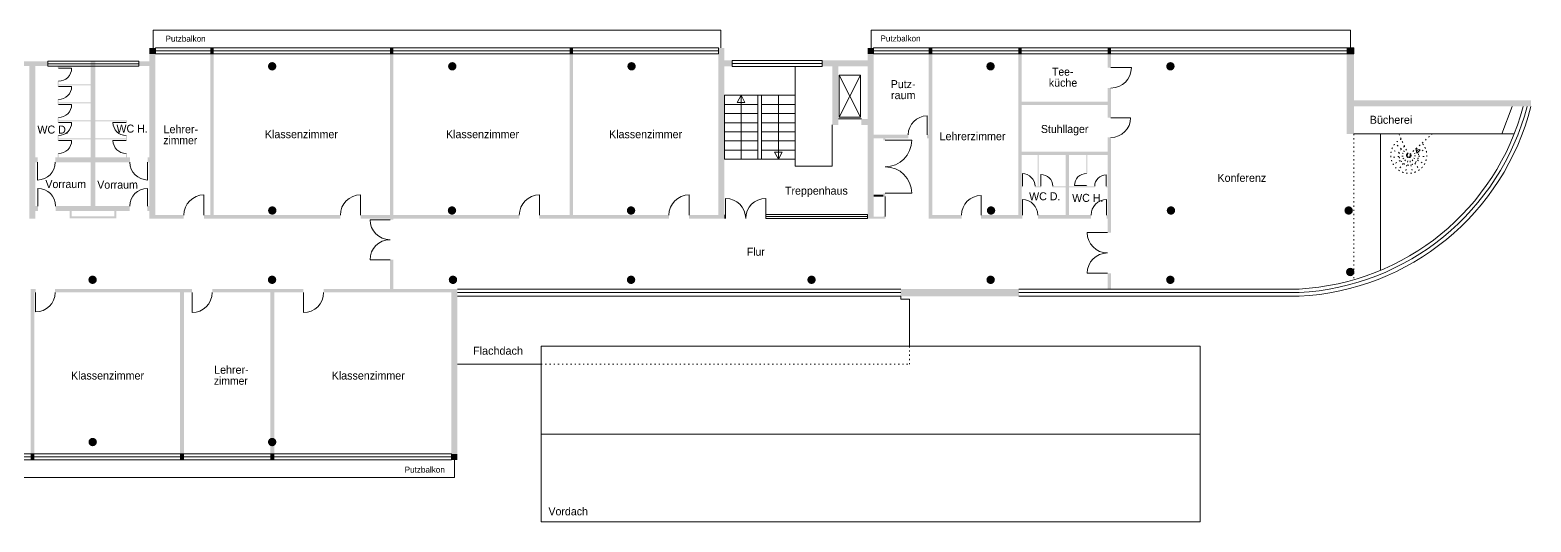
# Model space of a CAD drawing. Header units: inches. Extents: x 6025 to 173895, y 48950 to 78000.
# Drawn here: x 98885 to 173895, y 53440 to 78000 of the extents above; entities that cross this region are included whole.
import ezdxf

# ---------------------------------------------------------------- set-up
doc = ezdxf.new("R2010")
doc.units = ezdxf.units.IN
doc.header["$LTSCALE"] = 150
doc.header["$MEASUREMENT"] = 0
doc.header["$PDMODE"] = 34
doc.header["$PDSIZE"] = 5
for name, pattern in [('Punktlinie', [1.4, 0.4, -1]), ('Standardmuster', [0]), ('Volllinie', [0])]:
    doc.linetypes.add(name, pattern=pattern)
doc.layers.add('Grundebene', color=7, linetype='Continuous')
doc.styles.add('ARIAL', font='arial.ttf', dxfattribs={"height": 0.2})

# ---------------------------------------------------------------- blocks, each defined once
blk = doc.blocks.new('win-99')
at = {"layer": 'Grundebene', "color": 18, "linetype": 'Standardmuster', "lineweight": 13, "true_color": 0x000000}
for p, q in [((105154, 77110), (105154, 76810)), ((133285, 77110), (105154, 77110)), ((133285, 76960), (105154, 76960)), ((133285, 76810), (105154, 76810)), ((133285, 76810), (133285, 77110))]:
    blk.add_line(p, q, dxfattribs=at)
blk = doc.blocks.new('door-125')
at = {"layer": 'Grundebene', "color": 18, "linetype": 'Standardmuster', "lineweight": 13, "true_color": 0x000000}
for p, q in [((133648, 68590), (133648, 69593)), ((135655, 68590), (135655, 69593))]:
    blk.add_line(p, q, dxfattribs=at)
for centre, start, end in [((133648, 68590), 0, 90), ((135655, 68590), 90, 180)]:
    blk.add_arc(centre, 1003, start, end, dxfattribs=at)
blk = doc.blocks.new('door-172')
at = {"layer": 'Grundebene', "color": 18, "linetype": 'Standardmuster', "lineweight": 13, "true_color": 0x000000}
blk.add_line((99165.428051, 64900), (99165.428051, 63925.428051), dxfattribs=at)
blk.add_arc((99165.428051, 64900), 974.571949, 270, 0, dxfattribs=at)
blk = doc.blocks.new('door-1C0')
at = {"layer": 'Grundebene', "color": 18, "linetype": 'Standardmuster', "lineweight": 13, "true_color": 0x000000}
blk.add_line((99261, 71398), (99261, 70513), dxfattribs=at)
blk.add_arc((99261, 71398), 885, 270, 0, dxfattribs=at)
blk = doc.blocks.new('door-1C8')
at = {"layer": 'Grundebene', "color": 18, "linetype": 'Standardmuster', "lineweight": 13, "true_color": 0x000000}
blk.add_line((99280, 69210), (99280, 70095), dxfattribs=at)
blk.add_arc((99280, 69210), 885, 0, 90, dxfattribs=at)
blk = doc.blocks.new('door-1D0')
at = {"layer": 'Grundebene', "color": 18, "linetype": 'Standardmuster', "lineweight": 13, "true_color": 0x000000}
blk.add_line((104753, 69210), (104753, 70095), dxfattribs=at)
blk.add_arc((104753, 69210), 885, 90, 180, dxfattribs=at)
blk = doc.blocks.new('door-1D8')
at = {"layer": 'Grundebene', "color": 18, "linetype": 'Standardmuster', "lineweight": 13, "true_color": 0x000000}
blk.add_line((104762, 71398), (104762, 70513), dxfattribs=at)
blk.add_arc((104762, 71398), 885, 180, 270, dxfattribs=at)
blk = doc.blocks.new('win-1F9')
at = {"layer": 'Grundebene', "color": 18, "linetype": 'Standardmuster', "lineweight": 13, "true_color": 0x000000}
for p, q in [((99769, 76439), (99769, 76199)), ((99769, 76439), (104323, 76439)), ((99769, 76319), (104323, 76319)), ((99769, 76199), (104323, 76199)), ((104323, 76199), (104323, 76439))]:
    blk.add_line(p, q, dxfattribs=at)
blk = doc.blocks.new('door-21D')
at = {"layer": 'Grundebene', "color": 18, "linetype": 'Standardmuster', "lineweight": 13, "true_color": 0x000000}
blk.add_line((100310, 72488), (100964, 72488), dxfattribs=at)
blk.add_arc((100310, 72488), 654, 270, 0, dxfattribs=at)
blk = doc.blocks.new('door-230')
at = {"layer": 'Grundebene', "color": 18, "linetype": 'Standardmuster', "lineweight": 13, "true_color": 0x000000}
blk.add_line((100310, 73385), (100964, 73385), dxfattribs=at)
blk.add_arc((100310, 73385), 654, 270, 0, dxfattribs=at)
blk = doc.blocks.new('door-243')
at = {"layer": 'Grundebene', "color": 18, "linetype": 'Standardmuster', "lineweight": 13, "true_color": 0x000000}
blk.add_line((100310, 74286), (100964, 74286), dxfattribs=at)
blk.add_arc((100310, 74286), 654, 270, 0, dxfattribs=at)
blk = doc.blocks.new('door-256')
at = {"layer": 'Grundebene', "color": 18, "linetype": 'Standardmuster', "lineweight": 13, "true_color": 0x000000}
blk.add_line((100310, 75187), (100964, 75187), dxfattribs=at)
blk.add_arc((100310, 75187), 654, 270, 0, dxfattribs=at)
blk = doc.blocks.new('door-269')
at = {"layer": 'Grundebene', "color": 18, "linetype": 'Standardmuster', "lineweight": 13, "true_color": 0x000000}
blk.add_line((100310, 76098), (100964, 76098), dxfattribs=at)
blk.add_arc((100310, 76098), 654, 270, 0, dxfattribs=at)
blk = doc.blocks.new('door-287')
at = {"layer": 'Grundebene', "color": 18, "linetype": 'Standardmuster', "lineweight": 13, "true_color": 0x000000}
blk.add_line((103685, 73385), (103031, 73385), dxfattribs=at)
blk.add_arc((103685, 73385), 654, 180, 270, dxfattribs=at)
blk = doc.blocks.new('door-28F')
at = {"layer": 'Grundebene', "color": 18, "linetype": 'Standardmuster', "lineweight": 13, "true_color": 0x000000}
blk.add_line((103685, 72488), (103031, 72488), dxfattribs=at)
blk.add_arc((103685, 72488), 654, 180, 270, dxfattribs=at)
blk = doc.blocks.new('win-583')
at = {"layer": 'Grundebene', "color": 18, "linetype": 'Standardmuster', "lineweight": 13, "true_color": 0x000000}
for p, q in [((135655, 68790), (135655, 68590)), ((135655, 68790), (140745, 68790)), ((135655, 68690), (140745, 68690)), ((135655, 68590), (140745, 68590)), ((140745, 68590), (140745, 68790))]:
    blk.add_line(p, q, dxfattribs=at)
blk = doc.blocks.new('door-645')
at = {"layer": 'Grundebene', "color": 18, "linetype": 'Standardmuster', "lineweight": 13, "true_color": 0x000000}
blk.add_line((106981, 64900), (106981, 63890), dxfattribs=at)
blk.add_arc((106981, 64900), 1010, 270, 0, dxfattribs=at)
blk = doc.blocks.new('door-64D')
at = {"layer": 'Grundebene', "color": 18, "linetype": 'Standardmuster', "lineweight": 13, "true_color": 0x000000}
blk.add_line((112550, 64900), (112550, 63890), dxfattribs=at)
blk.add_arc((112550, 64900), 1010, 270, 0, dxfattribs=at)
blk = doc.blocks.new('door-68E')
at = {"layer": 'Grundebene', "color": 18, "linetype": 'Standardmuster', "lineweight": 13, "true_color": 0x000000}
blk.add_line((107579, 68760), (107579, 69770), dxfattribs=at)
blk.add_arc((107579, 68760), 1010, 90, 180, dxfattribs=at)
blk = doc.blocks.new('door-696')
at = {"layer": 'Grundebene', "color": 18, "linetype": 'Standardmuster', "lineweight": 13, "true_color": 0x000000}
blk.add_line((115405, 68760), (115405, 69770), dxfattribs=at)
blk.add_arc((115405, 68760), 1010, 90, 180, dxfattribs=at)
blk = doc.blocks.new('door-69E')
at = {"layer": 'Grundebene', "color": 18, "linetype": 'Standardmuster', "lineweight": 13, "true_color": 0x000000}
blk.add_line((124345, 68760), (124345, 69770), dxfattribs=at)
blk.add_arc((124345, 68760), 1010, 90, 180, dxfattribs=at)
blk = doc.blocks.new('door-6A6')
at = {"layer": 'Grundebene', "color": 18, "linetype": 'Standardmuster', "lineweight": 13, "true_color": 0x000000}
blk.add_line((131823, 68760), (131823, 69770), dxfattribs=at)
blk.add_arc((131823, 68760), 1010, 90, 180, dxfattribs=at)
blk = doc.blocks.new('door-6B7')
at = {"layer": 'Grundebene', "color": 18, "linetype": 'Standardmuster', "lineweight": 13, "true_color": 0x000000}
for p, q in [((116876, 68532), (115876, 68532)), ((116876, 66532), (115876, 66532))]:
    blk.add_line(p, q, dxfattribs=at)
for centre, start, end in [((116876, 68532), 180, 270), ((116876, 66532), 90, 180)]:
    blk.add_arc(centre, 1000, start, end, dxfattribs=at)
blk = doc.blocks.new('win-6DA')
at = {"layer": 'Grundebene', "color": 18, "linetype": 'Standardmuster', "lineweight": 13, "true_color": 0x000000}
for p, q in [((133971, 76487), (133971, 76187)), ((133971, 76487), (138472, 76487)), ((133971, 76337), (138472, 76337)), ((133971, 76187), (138472, 76187)), ((138472, 76187), (138472, 76487))]:
    blk.add_line(p, q, dxfattribs=at)
blk = doc.blocks.new('door-761')
at = {"layer": 'Grundebene', "color": 18, "linetype": 'Standardmuster', "lineweight": 13, "true_color": 0x000000}
blk.add_line((143717, 72770), (143717, 73713), dxfattribs=at)
blk.add_arc((143717, 72770), 943, 90, 180, dxfattribs=at)
blk = doc.blocks.new('door-769')
at = {"layer": 'Grundebene', "color": 18, "linetype": 'Standardmuster', "lineweight": 13, "true_color": 0x000000}
blk.add_line((146412, 68760), (146412, 69735), dxfattribs=at)
blk.add_arc((146412, 68760), 975, 90, 180, dxfattribs=at)
blk = doc.blocks.new('door-771')
at = {"layer": 'Grundebene', "color": 18, "linetype": 'Standardmuster', "lineweight": 13, "true_color": 0x000000}
blk.add_line((152903, 76127), (153927, 76127), dxfattribs=at)
blk.add_arc((152903, 76127), 1024, 270, 0, dxfattribs=at)
blk = doc.blocks.new('door-779')
at = {"layer": 'Grundebene', "color": 18, "linetype": 'Standardmuster', "lineweight": 13, "true_color": 0x000000}
blk.add_line((152903, 73621), (153884, 73621), dxfattribs=at)
blk.add_arc((152903, 73621), 981, 270, 0, dxfattribs=at)
blk = doc.blocks.new('door-781')
at = {"layer": 'Grundebene', "color": 18, "linetype": 'Standardmuster', "lineweight": 13, "true_color": 0x000000}
blk.add_line((148476, 68760), (148476, 69536), dxfattribs=at)
blk.add_arc((148476, 68760), 776, 0, 90, dxfattribs=at)
blk = doc.blocks.new('door-789')
at = {"layer": 'Grundebene', "color": 18, "linetype": 'Standardmuster', "lineweight": 13, "true_color": 0x000000}
blk.add_line((148481, 70202), (148481, 70830), dxfattribs=at)
blk.add_arc((148481, 70202), 628, 0, 90, dxfattribs=at)
blk = doc.blocks.new('door-791')
at = {"layer": 'Grundebene', "color": 18, "linetype": 'Standardmuster', "lineweight": 13, "true_color": 0x000000}
blk.add_line((149404, 70202), (149404, 70791), dxfattribs=at)
blk.add_arc((149404, 70202), 589, 0, 90, dxfattribs=at)
blk = doc.blocks.new('door-799')
at = {"layer": 'Grundebene', "color": 18, "linetype": 'Standardmuster', "lineweight": 13, "true_color": 0x000000}
blk.add_line((152687, 68760), (152687, 69534), dxfattribs=at)
blk.add_arc((152687, 68760), 774, 90, 180, dxfattribs=at)
blk = doc.blocks.new('door-7A1')
at = {"layer": 'Grundebene', "color": 18, "linetype": 'Standardmuster', "lineweight": 13, "true_color": 0x000000}
blk.add_line((152665, 70202), (152665, 70773), dxfattribs=at)
blk.add_arc((152665, 70202), 571, 90, 180, dxfattribs=at)
blk = doc.blocks.new('door-7A9')
at = {"layer": 'Grundebene', "color": 18, "linetype": 'Standardmuster', "lineweight": 13, "true_color": 0x000000}
blk.add_line((151679, 70241), (151080, 70241), dxfattribs=at)
blk.add_arc((151679, 70241), 598, 90, 180, dxfattribs=at)
blk = doc.blocks.new('door-7B1')
at = {"layer": 'Grundebene', "color": 18, "linetype": 'Standardmuster', "lineweight": 13, "true_color": 0x000000}
for p, q in [((141623, 72496), (142947, 72496)), ((141623, 69848), (142947, 69848))]:
    blk.add_line(p, q, dxfattribs=at)
for centre, start, end in [((141623, 72496), 270, 0), ((141623, 69848), 0, 90)]:
    blk.add_arc(centre, 1324, start, end, dxfattribs=at)
blk = doc.blocks.new('door-7BB')
at = {"layer": 'Grundebene', "color": 18, "linetype": 'Standardmuster', "lineweight": 13, "true_color": 0x000000}
for p, q in [((152733, 67888), (151716, 67888)), ((152733, 65854), (151716, 65854))]:
    blk.add_line(p, q, dxfattribs=at)
for centre, start, end in [((152733, 67888), 180, 270), ((152733, 65854), 90, 180)]:
    blk.add_arc(centre, 1017, start, end, dxfattribs=at)

msp = doc.modelspace()

# ---------------------------------------------------------------- hatches: boundary and pattern name
at = {"layer": 'Grundebene', "true_color": 0x000000, "transparency": 33554687}
for points in [[(105154, 76810), (105154, 77110), (104855, 77110), (104855, 76810)], [(105155, 76810), (105155, 68590), (104855, 68590), (104855, 76810)], [(107898, 77110), (108068, 77110), (108068, 76810), (107898, 76810)], [(107898, 68760), (107898, 76810), (108068, 76810), (108068, 68760)], [(116880, 77110), (117050, 77110), (117050, 76810), (116880, 76810)], [(116880, 68760), (116880, 76810), (117050, 76810), (117050, 68760)], [(125852, 77110), (126022, 77110), (126022, 76810), (125852, 76810)], [(125852, 68760), (125852, 76810), (126022, 76810), (126022, 68760)], [(133285, 68590), (133285, 77110), (133585, 77110), (133585, 68590)], [(140745, 77110), (141045, 77110), (141045, 76810), (140745, 76810)], [(141045, 68590), (140745, 68590), (140745, 76810), (141045, 76810)], [(143803, 77110), (143973, 77110), (143973, 76810), (143803, 76810)], [(143973, 76810), (143973, 68590), (143803, 68590), (143803, 76810)], [(148273, 77110), (148443, 77110), (148443, 76810), (148273, 76810)], [(148443, 76810), (148443, 68590), (148273, 68590), (148273, 76810)], [(152733, 77110), (152903, 77110), (152903, 76810), (152733, 76810)], [(164685, 77110), (165045, 77110), (165045, 76810), (164685, 76810)], [(165045, 76810), (165045, 72810), (164685, 72810), (164685, 76810)], [(99145, 76199), (99145, 68590), (98845, 68590), (98845, 76199)], [(102156, 76439), (102156, 68970), (101916, 68970), (101916, 76439)], [(148443, 74425), (152733, 74425), (152733, 74255), (148443, 74255)], [(173895, 74190), (165045, 74190), (165045, 74490), (173895, 74490)], [(148443, 71925), (152733, 71925), (152733, 71755), (148443, 71755)], [(149288, 71755), (149288, 70202), (149238, 70202), (149238, 71755)], [(150803, 71755), (150803, 68760), (150633, 68760), (150633, 71755)], [(141045, 69785), (141523, 69785), (141523, 69685), (141045, 69685)], [(100959, 68970), (100959, 68700), (103105, 68700), (103105, 68970), (103205, 68970), (103205, 68600), (100859, 68600), (100859, 68970)], [(133648, 68790), (133585, 68790), (133585, 68590), (133648, 68590)], [(106383, 56840), (106383, 64900), (106583, 64900), (106583, 56840)], [(110892, 56840), (110892, 64900), (111092, 64900), (111092, 56840)], [(119945, 56840), (119945, 65070), (120245, 65070), (120245, 56840)], [(142403, 65070), (148303, 65070), (148303, 64710), (142403, 64710)], [(98925, 56840), (99095, 56840), (99095, 56540), (98925, 56540)], [(106383, 56840), (106583, 56840), (106583, 56540), (106383, 56540)], [(110892, 56840), (111092, 56840), (111092, 56540), (110892, 56540)], [(119945, 56840), (119945, 56540), (120245, 56540), (120245, 56840)]]:
    msp.add_hatch(color=18, dxfattribs=at).paths.add_polyline_path(points, flags=0)
h = msp.add_hatch(color=18, dxfattribs=at)
h.paths.add_polyline_path([(152903, 75103), (152733, 75103), (152733, 73621), (152903, 73621)], flags=0)
h.paths.add_polyline_path([(152733, 65854), (152903, 65854), (152903, 65070), (152733, 65070)], flags=0)
h.paths.add_polyline_path([(152903, 67888), (152733, 67888), (152733, 72641), (152903, 72641)], flags=0)
h.paths.add_polyline_path([(152903, 76127), (152903, 76910), (152733, 76910), (152733, 76127)], flags=0)
h = msp.add_hatch(color=18, dxfattribs=at)
h.paths.add_polyline_path([(95120, 76199), (94683, 76199), (94683, 76439), (95120, 76439)], flags=0)
h.paths.add_polyline_path([(99769, 76439), (98447, 76439), (98447, 76199), (99769, 76199)], flags=0)
h.paths.add_polyline_path([(104323, 76199), (104855, 76199), (104855, 76439), (104323, 76439)], flags=0)
h = msp.add_hatch(color=18, dxfattribs=at)
h.paths.add_polyline_path([(100260, 76199), (101916, 76199), (101916, 76149), (100310, 76149), (100310, 76098), (100260, 76098)], flags=0)
h.paths.add_polyline_path([(100310, 75248), (100310, 75444), (100260, 75444), (100260, 75248)], flags=0)
h = msp.add_hatch(color=18, dxfattribs=at)
edge = h.paths.add_edge_path(flags=0)
edge.add_arc((110987, 76190), 210, 0, 360)
h = msp.add_hatch(color=18, dxfattribs=at)
edge = h.paths.add_edge_path(flags=0)
edge.add_arc((119987, 76190), 210, 0, 360)
h = msp.add_hatch(color=18, dxfattribs=at)
edge = h.paths.add_edge_path(flags=0)
edge.add_arc((128947, 76190), 210, 0, 360)
h = msp.add_hatch(color=18, dxfattribs=at)
h.paths.add_polyline_path([(133971, 76187), (133585, 76187), (133585, 76487), (133971, 76487)], flags=0)
h.paths.add_polyline_path([(140745, 76487), (138472, 76487), (138472, 76187), (140745, 76187)], flags=0)
h = msp.add_hatch(color=18, dxfattribs=at)
h.paths.add_polyline_path([(138975, 76187), (139275, 76187), (139275, 73560), (139283, 73560), (139283, 73260), (138975, 73260)], flags=0)
h.paths.add_polyline_path([(140745, 73260), (140437, 73260), (140437, 73560), (140745, 73560)], flags=0)
h = msp.add_hatch(color=18, dxfattribs=at)
edge = h.paths.add_edge_path(flags=0)
edge.add_arc((146887, 76190), 210, 0, 360)
h = msp.add_hatch(color=18, dxfattribs=at)
edge = h.paths.add_edge_path(flags=0)
edge.add_arc((155877, 76190), 210, 0, 360)
h = msp.add_hatch(color=18, dxfattribs=at)
h.paths.add_polyline_path([(100260, 75288), (101916, 75288), (101916, 75238), (100310, 75238), (100310, 75187), (100260, 75187)], flags=0)
h.paths.add_polyline_path([(100310, 74337), (100310, 74533), (100260, 74533), (100260, 74337)], flags=0)
h = msp.add_hatch(color=18, dxfattribs=at)
h.paths.add_polyline_path([(100260, 74388), (101916, 74388), (101916, 74338), (100310, 74338), (100310, 74286), (100260, 74286)], flags=0)
h.paths.add_polyline_path([(100310, 73436), (100310, 73632), (100260, 73632), (100260, 73436)], flags=0)
h = msp.add_hatch(color=18, dxfattribs=at)
h.paths.add_polyline_path([(100260, 73487), (101916, 73487), (101916, 73437), (100310, 73437), (100310, 73385), (100260, 73385)], flags=0)
h.paths.add_polyline_path([(100310, 72535), (100310, 72731), (100260, 72731), (100260, 72535)], flags=0)
h = msp.add_hatch(color=18, dxfattribs=at)
h.paths.add_polyline_path([(102079, 73487), (102079, 73437), (103685, 73437), (103685, 73385), (103735, 73385), (103735, 73487)], flags=0)
h.paths.add_polyline_path([(103685, 72535), (103735, 72535), (103735, 72731), (103685, 72731)], flags=0)
h = msp.add_hatch(color=18, dxfattribs=at)
h.paths.add_polyline_path([(143717, 72770), (143717, 72600), (143803, 72600), (143803, 72770)], flags=0)
h.paths.add_polyline_path([(141045, 72770), (142774, 72770), (142774, 72600), (141045, 72600)], flags=0)
h = msp.add_hatch(color=18, dxfattribs=at)
h.paths.add_polyline_path([(100260, 72590), (101916, 72590), (101916, 72540), (100310, 72540), (100310, 72488), (100260, 72488)], flags=0)
h.paths.add_polyline_path([(100310, 71638), (100310, 71834), (100260, 71834), (100260, 71638)], flags=0)
h = msp.add_hatch(color=18, dxfattribs=at)
h.paths.add_polyline_path([(103735, 72590), (102079, 72590), (102079, 72540), (103685, 72540), (103685, 72488), (103735, 72488)], flags=0)
h.paths.add_polyline_path([(103685, 71638), (103685, 71834), (103735, 71834), (103735, 71638)], flags=0)
h = msp.add_hatch(color=18, dxfattribs=at)
h.paths.add_polyline_path([(141623, 68691), (141523, 68691), (141523, 68690), (141045, 68690), (141045, 68590), (141623, 68590)], flags=0)
h.paths.add_polyline_path([(141623, 69848), (141623, 69685), (141523, 69685), (141523, 69848)], flags=0)
h.paths.add_polyline_path([(141523, 72496), (141623, 72496), (141623, 72600), (141523, 72600)], flags=0)
h = msp.add_hatch(color=18, dxfattribs=at)
h.paths.add_polyline_path([(99261, 71638), (99105, 71638), (99105, 71398), (99261, 71398)], flags=0)
h.paths.add_polyline_path([(100146, 71398), (103877, 71398), (103877, 71638), (100146, 71638)], flags=0)
h.paths.add_polyline_path([(104762, 71638), (104762, 71398), (104855, 71398), (104855, 71638)], flags=0)
h = msp.add_hatch(color=18, dxfattribs=at)
h.paths.add_polyline_path([(151729, 70241), (151679, 70241), (151679, 70202), (151729, 70202)], flags=0)
h.paths.add_polyline_path([(151679, 71755), (151679, 70840), (151729, 70840), (151729, 71755)], flags=0)
h = msp.add_hatch(color=18, dxfattribs=at)
h.paths.add_polyline_path([(149110, 70202), (149110, 70152), (149404, 70152), (149404, 70202)], flags=0)
h.paths.add_polyline_path([(152095, 70202), (152095, 70152), (149993, 70152), (149993, 70202)], flags=0)
h.paths.add_polyline_path([(152665, 70152), (152665, 70202), (152733, 70202), (152733, 70152)], flags=0)
h.paths.add_polyline_path([(148481, 70202), (148443, 70202), (148443, 70152), (148481, 70152)], flags=0)
h = msp.add_hatch(color=18, dxfattribs=at)
h.paths.add_polyline_path([(99280, 69210), (99105, 69210), (99105, 68970), (99280, 68970)], flags=0)
h.paths.add_polyline_path([(100165, 69210), (103868, 69210), (103868, 68970), (100165, 68970)], flags=0)
h.paths.add_polyline_path([(104753, 68970), (104753, 69210), (104855, 69210), (104855, 68970)], flags=0)
h = msp.add_hatch(color=18, dxfattribs=at)
edge = h.paths.add_edge_path(flags=0)
edge.add_arc((110992, 68990), 210, 0, 360)
h = msp.add_hatch(color=18, dxfattribs=at)
edge = h.paths.add_edge_path(flags=0)
edge.add_arc((119972, 68990), 210, 0, 360)
h = msp.add_hatch(color=18, dxfattribs=at)
edge = h.paths.add_edge_path(flags=0)
edge.add_arc((128922, 68990), 210, 0, 360)
h = msp.add_hatch(color=18, dxfattribs=at)
edge = h.paths.add_edge_path(flags=0)
edge.add_arc((146912, 68990), 210, 0, 360)
h = msp.add_hatch(color=18, dxfattribs=at)
edge = h.paths.add_edge_path(flags=0)
edge.add_arc((155902, 68990), 210, 0, 360)
h = msp.add_hatch(color=18, dxfattribs=at)
edge = h.paths.add_edge_path(flags=0)
edge.add_arc((164783, 68990), 210, 0, 360)
h = msp.add_hatch(color=18, dxfattribs=at)
h.paths.add_polyline_path([(107579, 68590), (114395, 68590), (114395, 68760), (107579, 68760)], flags=0)
h.paths.add_polyline_path([(124345, 68760), (130813, 68760), (130813, 68590), (124345, 68590)], flags=0)
h.paths.add_polyline_path([(131823, 68590), (131823, 68760), (133285, 68760), (133285, 68590)], flags=0)
h.paths.add_polyline_path([(123335, 68760), (123335, 68590), (115405, 68590), (115405, 68760)], flags=0)
h.paths.add_polyline_path([(105155, 68590), (105155, 68760), (106569, 68760), (106569, 68590)], flags=0)
h = msp.add_hatch(color=18, dxfattribs=at)
h.paths.add_polyline_path([(116876, 68532), (117046, 68532), (117046, 68590), (116876, 68590)], flags=0)
h.paths.add_polyline_path([(117046, 65070), (117046, 66532), (116876, 66532), (116876, 65070)], flags=0)
h = msp.add_hatch(color=18, dxfattribs=at)
h.paths.add_polyline_path([(146412, 68760), (146412, 68590), (148273, 68590), (148273, 68760)], flags=0)
h.paths.add_polyline_path([(143973, 68760), (145437, 68760), (145437, 68590), (143973, 68590)], flags=0)
h = msp.add_hatch(color=18, dxfattribs=at)
h.paths.add_polyline_path([(151913, 68760), (149253, 68760), (149253, 68590), (151913, 68590)], flags=0)
h.paths.add_polyline_path([(152733, 68590), (152687, 68590), (152687, 68760), (152733, 68760)], flags=0)
h.paths.add_polyline_path([(148476, 68590), (148476, 68760), (148443, 68760), (148443, 68590)], flags=0)
h = msp.add_hatch(color=18, dxfattribs=at)
edge = h.paths.add_edge_path(flags=0)
edge.add_arc((164862, 65920), 210, 0, 360)
h = msp.add_hatch(color=18, dxfattribs=at)
edge = h.paths.add_edge_path(flags=0)
edge.add_arc((102012, 65530), 210, 0, 360)
h = msp.add_hatch(color=18, dxfattribs=at)
edge = h.paths.add_edge_path(flags=0)
edge.add_arc((110982, 65530), 210, 0, 360)
h = msp.add_hatch(color=18, dxfattribs=at)
edge = h.paths.add_edge_path(flags=0)
edge.add_arc((120022, 65530), 210, 0, 360)
h = msp.add_hatch(color=18, dxfattribs=at)
edge = h.paths.add_edge_path(flags=0)
edge.add_arc((128922, 65530), 210, 0, 360)
h = msp.add_hatch(color=18, dxfattribs=at)
edge = h.paths.add_edge_path(flags=0)
edge.add_arc((137942, 65530), 210, 0, 360)
h = msp.add_hatch(color=18, dxfattribs=at)
edge = h.paths.add_edge_path(flags=0)
edge.add_arc((146892, 65530), 210, 0, 360)
h = msp.add_hatch(color=18, dxfattribs=at)
edge = h.paths.add_edge_path(flags=0)
edge.add_arc((155872, 65530), 210, 0, 360)
h = msp.add_hatch(color=18, dxfattribs=at)
h.paths.add_polyline_path([(99095, 56840), (98925, 56840), (98925, 65070), (99165, 65070), (99165, 64900), (99095, 64900)], flags=0)
h.paths.add_polyline_path([(119945, 64900), (119945, 65070), (113560, 65070), (113560, 64900)], flags=0)
h.paths.add_polyline_path([(112550, 64900), (112550, 65070), (107991, 65070), (107991, 64900)], flags=0)
h.paths.add_polyline_path([(106981, 65070), (100140, 65070), (100140, 64900), (106981, 64900)], flags=0)
h = msp.add_hatch(color=18, dxfattribs=at)
edge = h.paths.add_edge_path(flags=0)
edge.add_arc((102017, 57430), 210, 0, 360)
h = msp.add_hatch(color=18, dxfattribs=at)
edge = h.paths.add_edge_path(flags=0)
edge.add_arc((110987, 57430), 210, 0, 360)

# ---------------------------------------------------------------- linework, layer by layer
at = {"layer": 'Grundebene', "color": 18, "linetype": 'Volllinie', "lineweight": 13, "true_color": 0x000000}
for p, q in [((105035, 77110), (105035, 78000)), ((105035, 78000), (133414, 78000)), ((133414, 78000), (133414, 77110)), ((140915, 77110), (140915, 78000)), ((140915, 78000), (164874, 78000)), ((164874, 78000), (164874, 77110)), ((137122, 71548), (137122, 76187)), ((139325, 75750), (140395, 75750)), ((139325, 73650), (139325, 75750)), ((139325, 73650), (140395, 75750)), ((139325, 75750), (140395, 73650)), ((140395, 75750), (140395, 73650)), ((133585, 74745), (133585, 71548)), ((135449, 74745), (133585, 74745)), ((133585, 74289), (135258, 74289)), ((134422, 74745), (134422, 71548)), ((135258, 71548), (135258, 74745)), ((135449, 74745), (135449, 71548)), ((137122, 74745), (135449, 74745)), ((135449, 74289), (137122, 74289)), ((136285, 74745), (136285, 71548)), ((133585, 73832), (135258, 73832)), ((135449, 73832), (137122, 73832)), ((140437, 73560), (139283, 73560)), ((140395, 73650), (139325, 73650)), ((172445, 72810), (172955, 74190)), ((133585, 73375), (135258, 73375)), ((133585, 72918), (135258, 72918)), ((135449, 73375), (137122, 73375)), ((135449, 72918), (137122, 72918)), ((138975, 73260), (138975, 71210)), ((165045, 72810), (173054, 72810)), ((166373, 66000), (166373, 72810)), ((133585, 72461), (135258, 72461)), ((135449, 72461), (137122, 72461)), ((133585, 72005), (135258, 72005)), ((135258, 71548), (133585, 71548)), ((135258, 71548), (137122, 71548)), ((135449, 72005), (137122, 72005)), ((137122, 71210), (137122, 71548)), ((138975, 71210), (137122, 71210)), ((120245, 65070), (142403, 65070)), ((142403, 64890), (120245, 64890)), ((142403, 64710), (120245, 64710)), ((142403, 64710), (142403, 64560)), ((142832, 64560), (142403, 64560)), ((142832, 62220), (142832, 64560)), ((148303, 65070), (162313, 65070)), ((148303, 64890), (162313, 64890)), ((148303, 64710), (162313, 64710)), ((157355, 62220), (124425, 62220)), ((124425, 62220), (124425, 53440)), ((157355, 53440), (157355, 62220)), ((124425, 61314), (120245, 61314)), ((124425, 57830), (157355, 57830)), ((120095, 56540), (120095, 55660)), ((120095, 55660), (95846, 55660)), ((124425, 53440), (157355, 53440))]:
    msp.add_line(p, q, dxfattribs=at)
at = {"layer": 'Grundebene', "color": 18, "linetype": 'Standardmuster', "lineweight": 13, "true_color": 0x000000}
for p, q in [((141045, 76810), (141045, 77110)), ((141045, 77110), (165045, 77110)), ((141045, 76960), (165045, 76960)), ((141045, 76810), (165045, 76810)), ((165045, 77110), (165045, 76810)), ((134231, 74384), (134422, 74745)), ((134613, 74384), (134231, 74384)), ((134422, 74745), (134613, 74384)), ((168196, 71855), (168144, 72079)), ((168144, 72079), (168365, 72012)), ((168365, 72012), (168196, 71855)), ((136094, 71909), (136476, 71909)), ((136285, 71548), (136094, 71909)), ((136476, 71909), (136285, 71548)), ((95787, 56840), (119945, 56840)), ((95787, 56690), (119945, 56690)), ((95787, 56540), (119945, 56540)), ((119945, 56540), (119945, 56840))]:
    msp.add_line(p, q, dxfattribs=at)
at = {"layer": 'Grundebene', "color": 18, "linetype": 'Punktlinie', "lineweight": 13, "true_color": 0x000000}
for p, q in [((165045, 72810), (165045, 65533)), ((167296, 72810), (167406, 72562)), ((167842, 71798), (168952, 72810)), ((167731, 71796), (167108, 72336)), ((167756, 71815), (167406, 72562)), ((167858, 71771), (168638, 72040)), ((167713, 71737), (166894, 71636)), ((167716, 71769), (166927, 72009)), ((167723, 71708), (167017, 71282)), ((167745, 71685), (167272, 71009)), ((167773, 71673), (167617, 70863)), ((167804, 71674), (167991, 70870)), ((167833, 71687), (168330, 71028)), ((167853, 71710), (168575, 71311)), ((167862, 71740), (168684, 71669)), ((142832, 61314), (142832, 62220)), ((124425, 61314), (142832, 61314))]:
    msp.add_line(p, q, dxfattribs=at)
at = {"layer": 'Grundebene', "color": 18, "linetype": 'Volllinie', "lineweight": 9, "true_color": 0x000000}
msp.add_line((141623, 68691), (141623, 69685), dxfattribs=at)
at = {"layer": 'Grundebene', "color": 18, "linetype": 'Punktlinie', "lineweight": 13, "true_color": 0x000000}
msp.add_circle((167788, 71747), 75, dxfattribs=at)
at = {"layer": 'Grundebene', "color": 18, "linetype": 'Volllinie', "lineweight": 13, "true_color": 0x000000}
for centre, radius, start, end in [((161693, 77283), 12589, 272.82326, 345.77539), ((161643, 77323), 12271, 273.1277, 345.20756), ((161641, 77338), 12466, 273.08752, 345.37294)]:
    msp.add_arc(centre, radius, start, end, dxfattribs=at)
at = {"layer": 'Grundebene', "color": 18, "linetype": 'Punktlinie', "lineweight": 13, "true_color": 0x000000}
for radius, end in [(900, 42.42414), (487, 43.05213)]:
    msp.add_arc((167788, 71747), radius, 115.05213, end, dxfattribs=at)
at = {"layer": 'Grundebene', "color": 18, "linetype": 'Standardmuster', "lineweight": 13, "true_color": 0x000000}
for p in [(136285, 74745), (167581, 72188), (134422, 71548)]:
    msp.add_point(p, dxfattribs=at)

# ---------------------------------------------------------------- block references
at = {"layer": 'Grundebene'}
for name in ['win-99', 'win-1F9', 'door-269', 'win-6DA', 'door-771', 'door-256', 'door-243', 'door-761', 'door-779', 'door-230', 'door-287', 'door-21D', 'door-28F', 'door-7B1', 'door-1C0', 'door-1D8', 'door-789', 'door-791', 'door-7A9', 'door-7A1', 'door-1C8', 'door-1D0', 'door-68E', 'door-696', 'door-69E', 'door-6A6', 'door-125', 'door-769', 'door-781', 'door-799', 'door-6B7', 'win-583', 'door-7BB', 'door-172', 'door-645', 'door-64D']:
    msp.add_blockref(name, (0, 0), dxfattribs=at)

# ---------------------------------------------------------------- texts
at = {"layer": 'Grundebene', "color": 18, "lineweight": 18, "true_color": 0x000000, "style": 'ARIAL'}
for s, height, width, p in [('Putzbalkon', 300, 0.967587, (105658, 77420)), ('Putzbalkon', 300, 0.967587, (141388, 77430)), ('Tee-', 400, 0.925204, (149963, 75720)), ('Putz-', 400, 0.952865, (141898, 75100)), ('küche', 400, 0.95513, (149798, 75170)), ('raum', 400, 0.961132, (141914, 74550)), ('Bücherei', 400, 0.966074, (165834, 73320)), ('WC D.', 400, 0.951679, (99255, 72830)), ('WC H.', 400, 0.951679, (103205, 72880)), ('Lehrer-', 400, 0.956063, (105561, 72850)), ('Klassenzimmer', 400, 0.955678, (110623, 72600)), ('Klassenzimmer', 400, 0.955678, (119673, 72600)), ('Klassenzimmer', 400, 0.955678, (127823, 72600)), ('Lehrerzimmer', 400, 0.954649, (144342, 72500)), ('Stuhllager', 400, 0.941539, (149406, 72860)), ('zimmer', 400, 0.926873, (105546, 72300)), ('Vorraum', 400, 0.947919, (99654, 70110)), ('Konferenz', 400, 0.956642, (158228, 70420)), ('Vorraum', 400, 0.947919, (102244, 70080)), ('Treppenhaus', 400, 0.954221, (136612, 69780)), ('WC D.', 400, 0.951679, (148814, 69500)), ('WC H.', 400, 0.951679, (150964, 69420)), ('Flur', 400, 0.923506, (134714, 66730)), ('Flachdach', 400, 0.969315, (121023, 61790)), ('Klassenzimmer', 400, 0.955678, (100933, 60550)), ('Lehrer-', 400, 0.956063, (108088, 60840)), ('Klassenzimmer', 400, 0.955678, (113963, 60550)), ('zimmer', 400, 0.926873, (108074, 60290)), ('Putzbalkon', 300, 0.967587, (117608, 55900)), ('Vordach', 400, 0.94856, (124793, 53770))]:
    msp.add_text(s, height=height, dxfattribs=dict(at, width=width)).set_placement(p)

doc.saveas('drawing.dxf')
